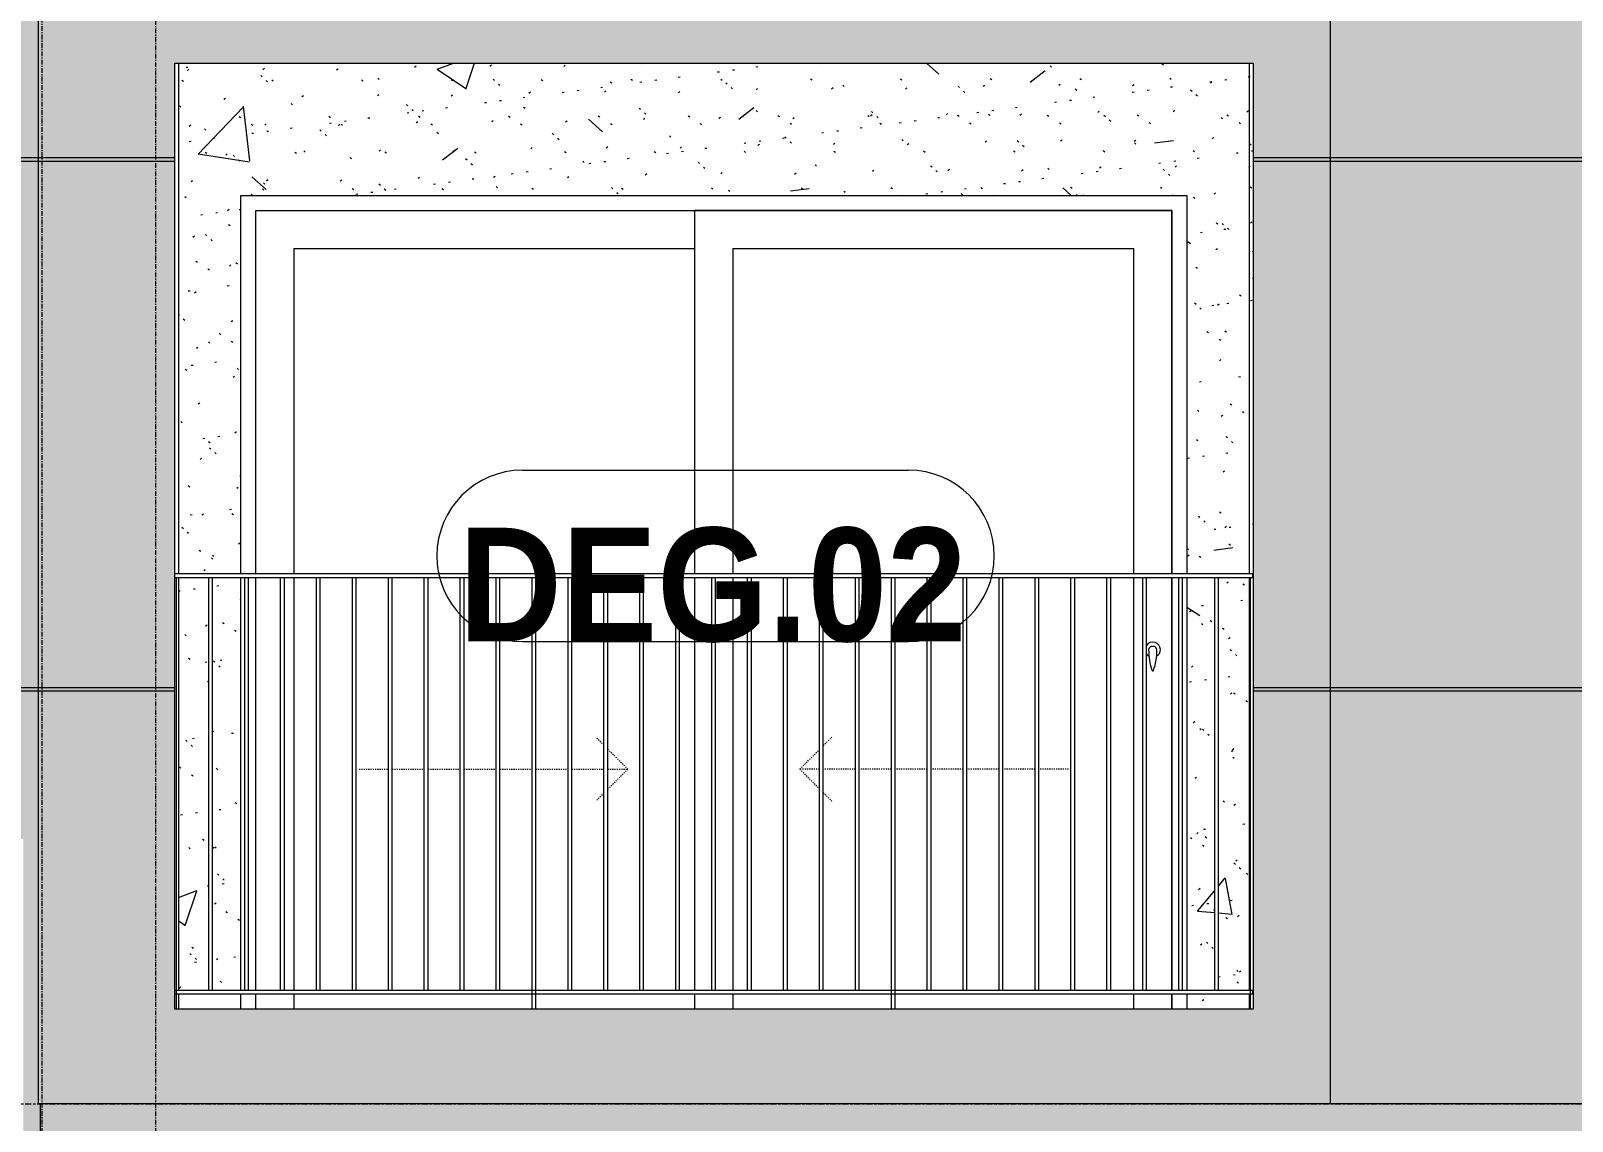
# Model space of a CAD drawing. Header units: millimetres. Extents: x 9199 to 175431, y -4466 to 35300.
# Drawn here: x 147271 to 151344, y 2154 to 5035 of the extents above; entities that cross this region are included whole.
import ezdxf

# ---------------------------------------------------------------- set-up
doc = ezdxf.new("R2010")
doc.units = ezdxf.units.MM
for name, pattern in [('Centre', [31.75, 6.35, -4.7625, 15.875, -4.7625]), ('Dash', [6, 3, -3]), ('Grid Line', [22.225, 12.7, -3.175, 3.175, -3.175])]:
    doc.linetypes.add(name, pattern=pattern)
for name, color, linetype, lineweight in [('0-2', 250, 'Continuous', 5), ('A-DOOR', 31, 'Continuous', 9), ('A-DOOR-FRAM', 31, 'Continuous', 9), ('A-DOOR-HDLN', 31, 'Dash', 18), ('A-DOOR-IDEN', 31, 'Continuous', 9), ('A-FLOR-HRAL', 11, 'Continuous', 9), ('A-FLOR-LEVL-2', 51, 'Centre', 9), ('A-WALL', 113, 'Continuous', 9), ('A-WALL-PATT-1', 9, 'Continuous', 9), ('A-WALL-PATT-2', 111, 'Continuous', 5), ('I-WALL-1', 7, 'Continuous', 9), ('S-GRID-1', 1, 'Grid Line', 9)]:
    doc.layers.add(name, color=color, linetype=linetype, lineweight=lineweight)
doc.styles.add('Arial_B_2', font='arialbd.ttf', dxfattribs={"width": 0.9, "height": 300})
pattern_1 = [(50, (-51555.6, 1200), (1093.104, -95.634), [114.3, -1257.3]), (355, (-51555.6, 1200), (-211.46, 1146.34), [91.44, -1005.84]), (100.451, (-51464.5, 1192), (881.656, 1050.7), [97.14, -1068.54]), (46.184, (-51555.6, 1504.8), (1626.475, -252.26), [171.45, -1885.95]), (96.636, (-51420, 1483.8), (1424.42, 1484.57), [145.71, -1602.81]), (351.184, (-51555.6, 1504.8), (1424.43, 1484.55), [137.16, -1508.76]), (21, (-51403.2, 1428.6), (909.686, -613.59), [114.3, -1257.3]), (326, (-51403.2, 1428.6), (370.81, 1105.13), [91.44, -1005.84]), (71.451, (-51327.4, 1377.5), (1280.503, 491.53), [97.14, -1068.54]), (37.5, (-51555.58, 1200), (18.531, 507.33), [50.292, -943.356, 50.292, -970.788, -1009.65]), (37.5, (-51555.58, 1200), (18.531, 507.33), [-2014.728, 50.292, -959.358]), (7.5, (-51555.6, 1200), (400.918, 601.084), [50.292, -531.876, 50.292, -920.496, -384.81]), (7.5, (-51555.6, 1200), (400.918, 601.084), [-1552.956, 50.292, -334.518]), (327.5, (-51895.43, 1200), (813.545, -34.374), [50.292, -330.708, 50.292, -1138.428, -1577.34]), (327.5, (-51895.43, 1200), (813.545, -34.374), [-1569.72, 50.292, -1527.048]), (317.5, (-52047.8, 1200), (888.775, 152.56), [50.292, -445.008, 50.292, -739.14, -1120.14]), (317.5, (-52047.8, 1200), (888.775, 152.56), [-1284.73, 50.29, -1069.85])]
pattern_2 = [(37.5, (-51555.58, 1200), (-4.7995, 146.8239), [5.029, -110.795, 5.029, -124.511, -123.825]), (37.5, (-51555.58, 1200), (-4.7995, 146.8239), [-245.364, 5.029, -118.796]), (7.5, (-51555.58, 1200), (134.8574, 215.0472), [5.029, -57.455, 5.029, -99.365, -40.005]), (7.5, (-51555.58, 1200), (134.8574, 215.0472), [-166.878, 5.029, -34.976]), (327.5, (-51649.3, 1200), (237.29776, 0.4316), [5.029, -33.071, 5.029, -132.131, -179.07]), (327.5, (-51649.3, 1200), (237.29776, 0.4316), [-175.26, 5.029, -174.041]), (317.5, (-51649.3, 1200), (229.067, 66.8792), [5.029, -14.021, 5.029, -84.887, -102.87]), (317.5, (-51649.3, 1200), (229.067, 66.8792), [-108.966, 5.029, -97.841])]

# ---------------------------------------------------------------- blocks, each defined once
blk = doc.blocks.new('NCV_TKTC_TANG 1_rvt-2-TKCS_MẶT ĐỨNG HƯỚNG TÂY')
at = {"layer": 'A-WALL-PATT-1'}
h = blk.add_hatch(dxfattribs=at)
h.set_pattern_fill('FP_19', color=256, style=0, pattern_type=2)
h.set_pattern_definition(pattern_1)
h.paths.add_polyline_path([(-33476.9, 2450), (-33312.4, 2450), (-33312.4, 2490), (-33476.9, 2490), (-33476.9, 2456.9)])
h.paths.add_polyline_path([(-30661, 2450), (-30646.9, 2450), (-30646.9, 2490), (-30812.4, 2490), (-30812.4, 2450)])
h.paths.add_polyline_path([(-30812.4, 2500), (-30738.9, 2500), (-30738.9, 3590), (-30812.4, 3590), (-30812.4, 2880.4)])
h.paths.add_polyline_path([(-30728.9, 2500), (-30646.9, 2500), (-30646.9, 3590), (-30728.9, 3590), (-30728.9, 2880.4)])
h.paths.add_polyline_path([(-33414.9, 2500), (-33397, 2500), (-33397, 3590), (-33476.9, 3590), (-33476.9, 2500)])
h.paths.add_polyline_path([(-33312.4, 2500), (-33312.4, 3590), (-33387, 3590), (-33387, 2500)])
h.paths.add_polyline_path([(-30646.9, 3600), (-30646.9, 4950), (-33476.9, 4950), (-33476.9, 3600), (-33312.4, 3600), (-33312.4, 4600), (-30812.4, 4600), (-30812.4, 3600), (-30742, 3600)])
h = blk.add_hatch(dxfattribs=at)
h.set_pattern_fill('FP_20', color=256, style=0, pattern_type=2)
h.set_pattern_definition(pattern_2)
h.paths.add_polyline_path([(-33476.9, 2450), (-33312.4, 2450), (-33312.4, 2490), (-33476.9, 2490), (-33476.9, 2456.9)])
h.paths.add_polyline_path([(-30661, 2450), (-30646.9, 2450), (-30646.9, 2490), (-30812.4, 2490), (-30812.4, 2450)])
h.paths.add_polyline_path([(-30812.4, 2500), (-30738.9, 2500), (-30738.9, 3590), (-30812.4, 3590), (-30812.4, 2880.4)])
h.paths.add_polyline_path([(-30728.9, 2500), (-30646.9, 2500), (-30646.9, 3590), (-30728.9, 3590), (-30728.9, 2880.4)])
h.paths.add_polyline_path([(-33414.9, 2500), (-33397, 2500), (-33397, 3590), (-33476.9, 3590), (-33476.9, 2500)])
h.paths.add_polyline_path([(-33312.4, 2500), (-33312.4, 3590), (-33387, 3590), (-33387, 2500)])
h.paths.add_polyline_path([(-30646.9, 3600), (-30646.9, 4950), (-33476.9, 4950), (-33476.9, 3600), (-33312.4, 3600), (-33312.4, 4600), (-30812.4, 4600), (-30812.4, 3600), (-30742, 3600)])
h = blk.add_hatch(dxfattribs=at)
h.set_pattern_fill('FP_19', color=256, style=0, pattern_type=2)
h.set_pattern_definition(pattern_1)
h.paths.add_polyline_path([(-30646.6, 2450), (-30644, 2450), (-30644, 2490), (-30646.9, 2490), (-30646.9, 2450)])
h.paths.add_polyline_path([(-30646.4, 2500), (-30644, 2500), (-30644, 3590), (-30646.9, 3590), (-30646.9, 2500)])
h.paths.add_polyline_path([(-30637.4, 3590), (-30638.4, 4950), (-30646.9, 4950), (-30646.9, 3600), (-30639, 3600), (-30639, 3590)])
h = blk.add_hatch(dxfattribs=at)
h.set_pattern_fill('FP_20', color=256, style=0, pattern_type=2)
h.set_pattern_definition(pattern_2)
h.paths.add_polyline_path([(-30646.6, 2450), (-30644, 2450), (-30644, 2490), (-30646.9, 2490), (-30646.9, 2450)])
h.paths.add_polyline_path([(-30646.4, 2500), (-30644, 2500), (-30644, 3590), (-30646.9, 3590), (-30646.9, 2500)])
h.paths.add_polyline_path([(-30637.4, 3590), (-30638.4, 4950), (-30646.9, 4950), (-30646.9, 3600), (-30639, 3600), (-30639, 3590)])
at = {"layer": 'I-WALL-1'}
for p, q in [((-33476.9, 4950), (-33476.9, 3600)), ((-30646.9, 3600), (-30646.9, 4950)), ((-33312.4, 3600), (-33312.4, 4600)), ((-33312.4, 4600), (-30812.4, 4600)), ((-30812.4, 4600), (-30812.4, 3600)), ((-33476.9, 3590), (-33476.9, 2500)), ((-33312.4, 2500), (-33312.4, 3590)), ((-30812.4, 3590), (-30812.4, 2500)), ((-30646.9, 2500), (-30646.9, 3590)), ((-33476.9, 2490), (-33476.9, 2450)), ((-33312.4, 2450), (-33312.4, 2490)), ((-30812.4, 2490), (-30812.4, 2450)), ((-30646.9, 2450), (-30646.9, 2490))]:
    blk.add_line(p, q, dxfattribs=at)
blk = doc.blocks.new('Railing - 10mm-1251313-TKCS_MẶT ĐỨNG HƯỚNG TÂY')
at = {"layer": 'A-FLOR-HRAL'}
for p, q in [((-70214.4, 2500), (-70214.4, 3590)), ((-70204.4, 2500), (-70204.4, 3590))]:
    blk.add_line(p, q, dxfattribs=at)
blk = doc.blocks.new('Railing - 50 x 10mm-1251315-TKCS_MẶT ĐỨNG HƯỚNG TÂY')
at = {"layer": 'A-FLOR-HRAL'}
for p, q in [((-71091.4, 2450), (-71091.4, 3590)), ((-71081.4, 3590), (-71091.4, 3590)), ((-71081.4, 2450), (-71081.4, 3590))]:
    blk.add_line(p, q, dxfattribs=at)
blk = doc.blocks.new('Railing - 50 x 10mm-V164-TKCS_MẶT ĐỨNG HƯỚNG TÂY')
at = {"layer": 'A-FLOR-HRAL'}
for p in [(-30644, 2450), (-30637.4, 3590)]:
    blk.add_line(p, (-30644, 3590), dxfattribs=at)
blk = doc.blocks.new('Railing - 50 x 10mm-V165-TKCS_MẶT ĐỨNG HƯỚNG TÂY')
at = {"layer": 'A-FLOR-HRAL'}
for p, q in [((-33481.9, 3590), (-33486.9, 3590)), ((-33481.9, 2450), (-33481.9, 3590))]:
    blk.add_line(p, q, dxfattribs=at)
blk = doc.blocks.new('Railing - Railing-1598336-TKCS_MẶT ĐỨNG HƯỚNG TÂY')
at = {"layer": 'A-FLOR-HRAL'}
for p, q in [((-33486.9, 2500), (-30639, 2500)), ((-30639, 2490), (-33486.9, 2490)), ((-30639, 2500), (-30639, 2490))]:
    blk.add_line(p, q, dxfattribs=at)
for name, p in [('Railing - 50 x 10mm-V165-TKCS_MẶT ĐỨNG HƯỚNG TÂY', (0, 0)), ('Railing - 10mm-1251313-TKCS_MẶT ĐỨNG HƯỚNG TÂY', (36817.4, 0)), ('Railing - 10mm-1251313-TKCS_MẶT ĐỨNG HƯỚNG TÂY', (36912.3, 0)), ('Railing - 10mm-1251313-TKCS_MẶT ĐỨNG HƯỚNG TÂY', (37007.2, 0)), ('Railing - 10mm-1251313-TKCS_MẶT ĐỨNG HƯỚNG TÂY', (37102.2, 0)), ('Railing - 10mm-1251313-TKCS_MẶT ĐỨNG HƯỚNG TÂY', (37197.1, 0)), ('Railing - 10mm-1251313-TKCS_MẶT ĐỨNG HƯỚNG TÂY', (37292, 0)), ('Railing - 10mm-1251313-TKCS_MẶT ĐỨNG HƯỚNG TÂY', (37387, 0)), ('Railing - 10mm-1251313-TKCS_MẶT ĐỨNG HƯỚNG TÂY', (37481.9, 0)), ('Railing - 10mm-1251313-TKCS_MẶT ĐỨNG HƯỚNG TÂY', (37576.8, 0)), ('Railing - 50 x 10mm-1251315-TKCS_MẶT ĐỨNG HƯỚNG TÂY', (38548.8, 0)), ('Railing - 10mm-1251313-TKCS_MẶT ĐỨNG HƯỚNG TÂY', (37766.7, 0)), ('Railing - 10mm-1251313-TKCS_MẶT ĐỨNG HƯỚNG TÂY', (37861.6, 0)), ('Railing - 10mm-1251313-TKCS_MẶT ĐỨNG HƯỚNG TÂY', (37956.6, 0)), ('Railing - 10mm-1251313-TKCS_MẶT ĐỨNG HƯỚNG TÂY', (38051.5, 0)), ('Railing - 10mm-1251313-TKCS_MẶT ĐỨNG HƯỚNG TÂY', (38146.4, 0)), ('Railing - 10mm-1251313-TKCS_MẶT ĐỨNG HƯỚNG TÂY', (38241.4, 0)), ('Railing - 10mm-1251313-TKCS_MẶT ĐỨNG HƯỚNG TÂY', (38336.3, 0)), ('Railing - 10mm-1251313-TKCS_MẶT ĐỨNG HƯỚNG TÂY', (38431.2, 0)), ('Railing - 10mm-1251313-TKCS_MẶT ĐỨNG HƯỚNG TÂY', (38526.1, 0)), ('Railing - 50 x 10mm-1251315-TKCS_MẶT ĐỨNG HƯỚNG TÂY', (39498.1, 0)), ('Railing - 10mm-1251313-TKCS_MẶT ĐỨNG HƯỚNG TÂY', (38716, 0)), ('Railing - 10mm-1251313-TKCS_MẶT ĐỨNG HƯỚNG TÂY', (38810.9, 0)), ('Railing - 10mm-1251313-TKCS_MẶT ĐỨNG HƯỚNG TÂY', (38905.9, 0)), ('Railing - 10mm-1251313-TKCS_MẶT ĐỨNG HƯỚNG TÂY', (39000.8, 0)), ('Railing - 10mm-1251313-TKCS_MẶT ĐỨNG HƯỚNG TÂY', (39095.7, 0)), ('Railing - 10mm-1251313-TKCS_MẶT ĐỨNG HƯỚNG TÂY', (39190.7, 0)), ('Railing - 10mm-1251313-TKCS_MẶT ĐỨNG HƯỚNG TÂY', (39285.6, 0)), ('Railing - 10mm-1251313-TKCS_MẶT ĐỨNG HƯỚNG TÂY', (39380.5, 0)), ('Railing - 10mm-1251313-TKCS_MẶT ĐỨNG HƯỚNG TÂY', (39475.5, 0)), ('Railing - 50 x 10mm-V164-TKCS_MẶT ĐỨNG HƯỚNG TÂY', (0, 0))]:
    blk.add_blockref(name, p)
blk = doc.blocks.new('Top Rail Type - Top Rail_Internal_-1598339-TKCS_MẶT ĐỨNG HƯỚNG TÂY')
at = {"layer": 'A-FLOR-HRAL'}
for p, q in [((-30639, 3600), (-33486.9, 3600)), ((-30639, 3590), (-33486.9, 3590)), ((-30639, 3600), (-30639, 3590))]:
    blk.add_line(p, q, dxfattribs=at)
blk = doc.blocks.new('DEG_02-DEG_03 - DEG_02-2500x2400mm-CỬA ĐI 02 CÁNH TRƯỢT-V203-TKCS_MẶT ĐỨNG HƯỚNG TÂY')
at = {"layer": 'A-DOOR'}
for p, q in [((-30852.4, 4560), (-32112.4, 4560)), ((-32112.4, 3600), (-32112.4, 4560)), ((-30852.4, 4560), (-30852.4, 3600)), ((-33172.4, 4460), (-33172.4, 3600)), ((-33172.4, 4460), (-32112.4, 4460)), ((-32012.4, 4460), (-32012.4, 3600)), ((-32012.4, 4460), (-30952.4, 4460)), ((-30952.4, 3600), (-30952.4, 4460)), ((-33172.4, 3590), (-33172.4, 2500)), ((-32112.4, 2500), (-32112.4, 3590)), ((-32012.4, 3590), (-32012.4, 2500)), ((-30952.4, 2500), (-30952.4, 3590)), ((-30852.4, 3590), (-30852.4, 2500)), ((-33172.4, 2490), (-33172.4, 2450)), ((-32112.4, 2450), (-32112.4, 2490)), ((-32012.4, 2490), (-32012.4, 2450)), ((-30952.4, 2450), (-30952.4, 2490)), ((-30852.4, 2490), (-30852.4, 2450))]:
    blk.add_line(p, q, dxfattribs=at)
at = {"layer": 'A-DOOR', "flags": 128}
blk.add_lwpolyline([(-30900.9, 3408.7), (-30900.9, 3408.7), (-30900.9, 3408.7), (-30900.9, 3408.7), (-30900.9, 3408.7), (-30900.9, 3408.7), (-30900.9, 3408.7), (-30900.9, 3408.7), (-30901, 3408.7), (-30901, 3408.7), (-30901, 3408.7), (-30901, 3408.7), (-30901.1, 3408.7), (-30901.1, 3408.7), (-30901.1, 3408.7), (-30901.2, 3408.7), (-30901.2, 3408.7), (-30901.2, 3408.7), (-30901.3, 3408.7), (-30901.3, 3408.7), (-30901.4, 3408.7), (-30901.4, 3408.7), (-30901.5, 3408.7), (-30901.5, 3408.7), (-30901.6, 3408.7), (-30901.6, 3408.7), (-30901.7, 3408.7), (-30901.7, 3408.7), (-30901.8, 3408.7), (-30901.8, 3408.7), (-30901.9, 3408.7), (-30901.9, 3408.7), (-30902, 3408.7), (-30902, 3408.7), (-30902.1, 3408.7), (-30902.2, 3408.7), (-30902.2, 3408.7), (-30902.3, 3408.7), (-30902.3, 3408.7), (-30902.4, 3408.7), (-30902.5, 3408.7), (-30902.5, 3408.7), (-30902.6, 3408.7), (-30902.6, 3408.7), (-30902.7, 3408.7), (-30902.8, 3408.7), (-30902.8, 3408.7), (-30902.9, 3408.7), (-30902.9, 3408.7), (-30903, 3408.7), (-30903, 3408.7), (-30903.1, 3408.7), (-30903.1, 3408.7), (-30903.2, 3408.7), (-30903.2, 3408.7), (-30903.3, 3408.7), (-30903.3, 3408.7), (-30903.4, 3408.7), (-30903.4, 3408.7), (-30903.5, 3408.7), (-30903.5, 3408.7), (-30903.5, 3408.7), (-30903.6, 3408.7), (-30903.6, 3408.7), (-30903.6, 3408.7), (-30903.7, 3408.7), (-30903.7, 3408.7), (-30903.7, 3408.7), (-30903.8, 3408.7), (-30903.8, 3408.7), (-30903.8, 3408.7), (-30903.8, 3408.7), (-30903.8, 3408.7), (-30903.8, 3408.7), (-30903.8, 3408.7), (-30903.9, 3408.7), (-30903.9, 3408.7)], dxfattribs=at)
at = {"layer": 'A-DOOR'}
for centre, radius, start, end in [((-30902.4, 3400), 20, 0, 145.7521), ((-30902.4, 3400), 20, 214.2479, 240), ((-30903.9, 3399.2), 9.45, 90, 180), ((-30748.6, 3399.2), 164.8, 180, 199.134), ((-30900.9, 3399.2), 9.45, 0, 90), ((-31056.2, 3399.2), 164.8, 340.866, 0), ((-30902.4, 3400), 20, 300, 0), ((-30902, 3346), 2.34, 199.134, 261.031), ((-30902.7, 3346), 2.34, 278.969, 340.866)]:
    blk.add_arc(centre, radius, start, end, dxfattribs=at)
at = {"layer": 'A-DOOR-FRAM'}
for p, q in [((-33272.4, 3600), (-33272.4, 4560)), ((-33272.4, 4560), (-30852.4, 4560)), ((-30852.4, 3600), (-30852.4, 4560)), ((-33272.4, 2500), (-33272.4, 3590)), ((-30852.4, 2500), (-30852.4, 3590)), ((-33272.4, 2450), (-33272.4, 2490)), ((-30852.4, 2450), (-30852.4, 2490))]:
    blk.add_line(p, q, dxfattribs=at)
at = {"layer": 'A-DOOR-HDLN'}
for p, q in [((-32352.8, 3147.4), (-32374.5, 3169.1)), ((-32289.6, 3084.2), (-32342.8, 3137.4)), ((-31773.2, 3146.2), (-31750.3, 3169.1)), ((-31835.1, 3084.2), (-31783.2, 3136.2)), ((-32999.6, 3084.2), (-32922.3, 3084.2)), ((-32912.3, 3084.2), (-32827.4, 3084.2)), ((-32817.4, 3084.2), (-32732.5, 3084.2)), ((-32722.5, 3084.2), (-32637.6, 3084.2)), ((-32627.6, 3084.2), (-32542.6, 3084.2)), ((-32532.6, 3084.2), (-32447.7, 3084.2)), ((-32437.7, 3084.2), (-32352.8, 3084.2)), ((-32289.6, 3084.2), (-32342.8, 3031.1)), ((-32342.8, 3084.2), (-32289.6, 3084.2)), ((-31835.1, 3084.2), (-31783.2, 3032.3)), ((-31783.2, 3084.2), (-31835.1, 3084.2)), ((-31688.2, 3084.2), (-31773.2, 3084.2)), ((-31593.3, 3084.2), (-31678.2, 3084.2)), ((-31498.4, 3084.2), (-31583.3, 3084.2)), ((-31403.4, 3084.2), (-31488.4, 3084.2)), ((-31308.5, 3084.2), (-31393.4, 3084.2)), ((-31213.6, 3084.2), (-31298.5, 3084.2)), ((-31125.1, 3084.2), (-31203.6, 3084.2)), ((-32352.8, 3021.1), (-32374.5, 2999.4)), ((-31773.2, 3022.3), (-31750.3, 2999.4))]:
    blk.add_line(p, q, dxfattribs=at)
blk = doc.blocks.new('STN_Door Tag - STN_Door Tag-1788670-TKCS_MẶT ĐỨNG HƯỚNG TÂY')
at = {"layer": 'A-DOOR-IDEN'}
for p, q in [((-35037.4, 2034.3), (-34017.3, 2034.3)), ((-35037.4, 1581.5), (-34017.3, 1581.5))]:
    blk.add_line(p, q, dxfattribs=at)
for centre, start, end in [((-35037.4, 1807.9), 90, 270), ((-34017.3, 1807.9), 270, 90)]:
    blk.add_arc(centre, 226.4, start, end, dxfattribs=at)

msp = doc.modelspace()

# ---------------------------------------------------------------- hatches: boundary and pattern name
at = {"layer": 'A-WALL-PATT-2'}
h = msp.add_hatch(color=256, dxfattribs=at)
h.paths.add_polyline_path([(144370.1, 2914), (144474.3, 2912.4), (144474.2, 2903.3), (144474, 2900.5), (144369.1, 2902.2), (144366, 2908.8), (144369.8, 2913.6)])
h.paths.add_polyline_path([(147032.3, 2901), (146928.1, 2902.6), (146928.2, 2911.7), (146928.4, 2914.5), (147033.3, 2912.8), (147036.8, 2906.7), (147032.6, 2901.4)])
h.paths.add_polyline_path([(144100.8, 2200), (144151.2, 2200), (144151.2, 2900), (144344.5, 2901), (144345.5, 2914), (144367.8, 2912.8), (144361.1, 2908.8), (144361, 2906), (144362, 2904.7), (144363.7, 2904.4), (144370.1, 2901), (145441.2, 2900), (145441.2, 2200), (145961.2, 2200), (145961.2, 2900), (147033.1, 2901.4), (147041.9, 2905.3), (147041.5, 2909), (147040.4, 2910.3), (147038.7, 2910.6), (147032.3, 2914), (147057.9, 2912.8), (147056.9, 2901), (147251.2, 2900), (147251.2, 2200), (147291.2, 2200), (147291.2, 3290), (144100.8, 3290), (144100.8, 2332.4)])
h.paths.add_polyline_path([(146712.7, 2900.5), (146712.5, 2900.5), (146711.8, 2914.5), (146698.8, 2915.5), (146698.8, 2918.5), (146736, 2918.5), (146736, 2915.5), (146728.3, 2914.5), (146728.1, 2909.9), (146727.6, 2908.2), (146728.1, 2907.5), (146728.8, 2905.7), (146726.7, 2900.5), (146713.6, 2900.5)])
h.paths.add_polyline_path([(144676.4, 2900.5), (144674.1, 2900.5), (144674.3, 2905.1), (144675.6, 2905.8), (144675.3, 2908.8), (144673.6, 2909.3), (144673.6, 2914.5), (144666.4, 2915.5), (144666.4, 2918.5), (144703.6, 2918.5), (144703.6, 2915.5), (144690.7, 2914.5), (144688.4, 2900.5), (144679.7, 2900.5)])
h.paths.add_polyline_path([(144491.7, 2902.3), (144474.5, 2903.3), (144474.5, 2911.7), (144474.8, 2912.7), (144491.8, 2911), (144491.9, 2903.3), (144491.8, 2902.3)])
h.paths.add_polyline_path([(146910.7, 2902.3), (146910.7, 2904), (146910.5, 2911.7), (146910.9, 2912.7), (146927.9, 2911.7), (146927.9, 2903.3), (146927.6, 2902.3), (146910.7, 2902.3)])
h.paths.add_polyline_path([(146909.4, 2902.5), (146743.6, 2905), (146744.6, 2908.3), (146742.3, 2911), (146744.6, 2911.5), (146910.3, 2911), (146910.2, 2903.5), (146909.7, 2902.7)])
h.paths.add_polyline_path([(144493, 2902.5), (144491.9, 2905), (144492.7, 2912.3), (144493, 2912.5), (144658.8, 2910), (144657.8, 2906.7), (144660.1, 2904), (144657.8, 2903.5), (144521, 2902.7)])
h.paths.add_polyline_path([(144667.8, 2903.5), (144660.9, 2904), (144660.9, 2911.5), (144668.1, 2911), (144670, 2907.5), (144667.8, 2903.5)])
h.paths.add_polyline_path([(146734.6, 2903.5), (146733.1, 2908.8), (146734.6, 2911.5), (146741.5, 2911), (146741.5, 2903.5)])
h.paths.add_polyline_path([(144660.1, 2915.5), (144660.9, 2918.5), (144665.2, 2918.5), (144665.2, 2915.5), (144660.9, 2915.5)])
h.paths.add_polyline_path([(146692.5, 2915.5), (146692.5, 2918.5), (146697.7, 2918.5), (146697.7, 2915.5)])
h.paths.add_polyline_path([(144640.4, 2915.5), (144640.4, 2918.5), (144659.7, 2918.5), (144658.1, 2915.5), (144657.8, 2915.5)])
h.paths.add_polyline_path([(146719.5, 2915.5), (146719.5, 2917.5), (146715.3, 2917.5), (146715.3, 2915.5)])
h.paths.add_polyline_path([(146744.6, 2915.5), (146742.8, 2915.5), (146744.3, 2918.5), (146762, 2918.5), (146762, 2915.5)])
h.paths.add_polyline_path([(144704.7, 2915.5), (144704.7, 2918.5), (144709.9, 2918.5), (144709.9, 2915.5)])
h.paths.add_polyline_path([(144710.3, 2915.5), (144710.3, 2918.5), (144729.6, 2918.5), (144729.6, 2915.5)])
h.paths.add_polyline_path([(144682.9, 2915.5), (144687.1, 2915.5), (144687.1, 2917.5), (144682.9, 2917.5)])
h.paths.add_polyline_path([(146742.4, 2915.5), (146737.2, 2915.5), (146737.2, 2918.5), (146742.4, 2918.5)])
h.paths.add_polyline_path([(146673.4, 2915.5), (146672.8, 2915.5), (146673.4, 2918.5), (146692.1, 2918.5), (146692.1, 2915.5)])
h.paths.add_polyline_path([(146938, 3300), (147291.2, 3300), (147291.2, 4690), (144100.8, 4690), (144100.8, 3300), (146408.9, 3300)])
h.paths.add_polyline_path([(147291.2, 4700), (147291.2, 5600), (144100.8, 5600), (144100.8, 4700), (146938, 4700)])
h = msp.add_hatch(color=256, dxfattribs=at)
h.paths.add_polyline_path([(152228.9, 2200), (153811.2, 2200), (153811.2, 3290), (153100.8, 3290), (153100.8, 3200), (151700.8, 3200), (151700.8, 3290), (150705.8, 3290), (150705.8, 2200), (151170.7, 2200)])
h.paths.add_polyline_path([(153811.2, 3300), (153811.2, 4690), (150705.8, 4690), (150705.8, 3300), (151700.8, 3300), (151700.8, 4600), (153100.8, 4600), (153100.8, 3300), (153287, 3300)])
h.paths.add_polyline_path([(150705.8, 4700), (153811.2, 4700), (153811.2, 4950), (153801.2, 4950), (153801.2, 5600), (150705.8, 5600)])
h = msp.add_hatch(color=256, dxfattribs=at)
h.paths.add_polyline_path([(147291.2, 2200), (150705.8, 2200), (150705.8, 3290), (150500.8, 3290), (150500.8, 2450), (147651.2, 2450), (147651.2, 3290), (147291.2, 3290), (147291.2, 2332.4)])
h.paths.add_polyline_path([(147467.1, 3300), (147651.2, 3300), (147651.2, 4690), (147291.2, 4690), (147291.2, 3300)])
h.paths.add_polyline_path([(150641.6, 3300), (150705.8, 3300), (150705.8, 4690), (150500.8, 4690), (150500.8, 3300)])
h.paths.add_polyline_path([(150705.8, 4700), (150705.8, 5550), (147291.2, 5550), (147291.2, 4700), (147651.2, 4700), (147651.2, 4950), (150500.8, 4950), (150500.8, 4700)])
for points in [[(147291.2, 4690), (147291.2, 4700), (144100.8, 4700), (144100.8, 4690), (146938, 4690)], [(147291.2, 4690), (147651.2, 4690), (147651.2, 4700), (147291.2, 4700)], [(150582, 4690), (150705.8, 4690), (150705.8, 4700), (150500.8, 4700), (150500.8, 4690)], [(153801.2, 4690), (153811.2, 4690), (153811.2, 4700), (150705.8, 4700), (150705.8, 4690), (153287, 4690)], [(147251.2, 3290), (147291.2, 3290), (147291.2, 3300), (144100.8, 3300), (144100.8, 3290), (146938, 3290)], [(147651.2, 3290), (147651.2, 3300), (147291.2, 3300), (147291.2, 3290), (147467.1, 3290)], [(150641.6, 3290), (150705.8, 3290), (150705.8, 3300), (150500.8, 3300), (150500.8, 3290)], [(150705.8, 3290), (151700.8, 3290), (151700.8, 3300), (150705.8, 3300)]]:
    msp.add_hatch(color=256, dxfattribs=at).paths.add_polyline_path(points)
h = msp.add_hatch(color=256, dxfattribs=at)
h.paths.add_polyline_path([(144821.6, 500), (147290.8, 500), (147290.8, 600), (147296.2, 600), (147296.2, 1490), (147251.2, 1490), (147251.2, 700), (145961.2, 700), (145961.2, 1490), (145441.2, 1490), (145441.2, 700), (144151.2, 700), (144151.2, 1490), (140689.7, 1490), (140689.7, 600), (144110.8, 600), (144110.8, 500)])
h.paths.add_polyline_path([(144151.2, 1500), (144151.2, 2200), (140689.7, 2200), (140689.7, 1500), (142705.3, 1500)])
h.paths.add_polyline_path([(145441.2, 1500), (145961.2, 1500), (145961.2, 2200), (145441.2, 2200), (145441.2, 1784.4)])
h.paths.add_polyline_path([(147251.2, 1500), (147296.2, 1500), (147296.2, 2200), (147251.2, 2200)])
h = msp.add_hatch(color=256, dxfattribs=at)
h.paths.add_polyline_path([(147296.2, 600), (149351.2, 600), (149351.2, 1490), (147296.2, 1490), (147296.2, 700)])
h.paths.add_polyline_path([(147296.2, 1500), (149351.2, 1500), (149351.2, 1550), (155426.2, 1550), (155426.2, 2200), (147296.2, 2200)])

# ---------------------------------------------------------------- linework, layer by layer
at = {"layer": 'A-FLOR-LEVL-2'}
msp.add_line((96540.4, 2200), (171939.1, 2200), dxfattribs=at)
at = {"layer": 'A-WALL'}
for p, q in [((147291.2, 2200), (147291.2, 5600)), ((150705.8, 2200), (150705.8, 5600)), ((147651.2, 4950), (150500.8, 4950)), ((147651.2, 2450), (147651.2, 4950)), ((150500.8, 4950), (150500.8, 2450)), ((143751.2, 4700), (147651.2, 4700)), ((147651.2, 4690), (143751.2, 4690)), ((150500.8, 4700), (153811.2, 4700)), ((153811.2, 4690), (150500.8, 4690)), ((143751.2, 3300), (147651.2, 3300)), ((150500.8, 3300), (151700.8, 3300)), ((147651.2, 3290), (143751.2, 3290)), ((151700.8, 3290), (150500.8, 3290)), ((150500.8, 2450), (147651.2, 2450)), ((163911.2, 2200), (147291.2, 2200)), ((147296.2, 600), (147296.2, 2200))]:
    msp.add_line(p, q, dxfattribs=at)
at = {"layer": 'S-GRID-1'}
for p, q in [((147301.2, 634.2), (147301.2, 30542.5)), ((147601.2, 2539.2), (147601.2, 30542.5)), ((147601.2, -1210.8), (147601.2, 2539.2))]:
    msp.add_line(p, q, dxfattribs=at)

# ---------------------------------------------------------------- block references
at = {"layer": '0-2'}
msp.add_blockref('NCV_TKTC_TANG 1_rvt-2-TKCS_MẶT ĐỨNG HƯỚNG TÂY', (181138.2, 0), dxfattribs=at)
at = {"layer": 'A-DOOR'}
msp.add_blockref('DEG_02-DEG_03 - DEG_02-2500x2400mm-CỬA ĐI 02 CÁNH TRƯỢT-V203-TKCS_MẶT ĐỨNG HƯỚNG TÂY', (181138.2, 0), dxfattribs=at)
at = {"layer": 'A-DOOR-IDEN'}
msp.add_blockref('STN_Door Tag - STN_Door Tag-1788670-TKCS_MẶT ĐỨNG HƯỚNG TÂY', (183607.7, 1839.9), dxfattribs=at)
at = {"layer": 'A-FLOR-HRAL'}
for name in ['Top Rail Type - Top Rail_Internal_-1598339-TKCS_MẶT ĐỨNG HƯỚNG TÂY', 'Railing - Railing-1598336-TKCS_MẶT ĐỨNG HƯỚNG TÂY']:
    msp.add_blockref(name, (181138.2, 0), dxfattribs=at)

# ---------------------------------------------------------------- texts
at = {"layer": 'A-DOOR-IDEN', "insert": (149072.8, 3570), "char_height": 300, "width": 1375.65, "attachment_point": 5, "line_spacing_factor": 0.936439, "style": 'Arial_B_2'}
msp.add_mtext('\\pt6.75,13.5,20.25,27,33.75,40.5,47.25,54,60.75,67.5,74.25,81,87.75,94.5,101.25,108,114.75,121.5,128.25,135,141.75,148.5,155.25,162,168.75,175.5,182.25,189,195.75,202.5,209.25,216;DEG.02', dxfattribs=at)

doc.saveas('drawing.dxf')
